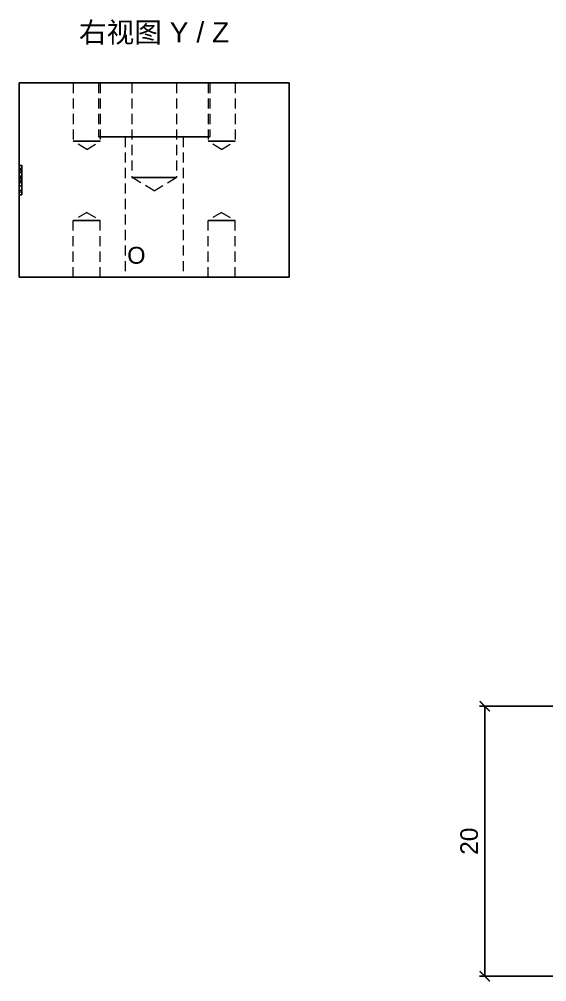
# Model space of a CAD drawing. Header units: millimetres. Extents: x 14 to 338, y 36 to 137.
# Drawn here: x 14 to 53.1, y 35.6 to 106.9 of the extents above; entities that cross this region are included whole.
import ezdxf
from ezdxf.enums import TextEntityAlignment as Align

# ---------------------------------------------------------------- set-up
doc = ezdxf.new("R2010")
doc.units = ezdxf.units.MM
doc.linetypes.add('WP_HIDDEN', pattern=[2.3, 1.5, -0.8])
for name, color, linetype, lineweight in [('ANNOTATIONS', 7, 'CONTINUOUS', 18), ('DIMENSIONS', 7, 'CONTINUOUS', 18), ('HIDDEN', 7, 'WP_HIDDEN', 13), ('VISIBLE', 7, 'CONTINUOUS', 25)]:
    doc.layers.add(name, color=color, linetype=linetype, lineweight=lineweight)
doc.styles.add('CJK', font='Arial Unicode.ttf')
doc.styles.add('OpenSansCondensed-Light', font='OpenSansCondensed-Light.ttf')
doc.dimstyles.new('EZDXF', dxfattribs={"dimtxt": 0.25, "dimasz": 0.175, "dimexe": 0.375, "dimexo": 0.125, "dimgap": 0.1, "dimtad": 1, "dimlfac": 100, "dimzin": 12, "dimdsep": 46, "dimtxsty": 'OpenSansCondensed-Light', "dimblk": 'ARCHTICK', "dimcen": 2.5, "dimazin": 3, "dimtfac": 0.5, "dimtmove": 2, "dimatfit": 3})

# ---------------------------------------------------------------- blocks, each defined once
blk = doc.blocks.new('_ARCHTICK')
at = {"color": 0, "linetype": 'BYBLOCK', "const_width": 0.15}
blk.add_lwpolyline([(-0.5, -0.5), (0.5, 0.5)], dxfattribs=at)

msp = doc.modelspace()

# ---------------------------------------------------------------- linework, layer by layer
at = {"layer": 'HIDDEN', "ltscale": 0.5}
for p, q in [((17.995, 102.2), (17.995, 97.88)), ((19.875, 102.2), (19.875, 98.2)), ((20.005, 102.2), (20.005, 97.88)), ((22.35, 102.2), (22.35, 95.2)), ((25.65, 102.2), (25.65, 95.2)), ((27.995, 102.2), (27.995, 97.88)), ((28.125, 102.2), (28.125, 98.2)), ((30.005, 102.2), (30.005, 97.88)), ((19, 97.27614), (17.995, 97.88)), ((19, 97.27614), (20.005, 97.88)), ((21.85, 98.2), (21.85, 87.8)), ((26.15, 98.2), (26.15, 87.8)), ((29, 97.27614), (27.995, 97.88)), ((29, 97.27614), (30.005, 97.88)), ((14, 93.93674), (14, 96.1)), ((14, 96.1), (14.2, 96.1)), ((14, 96.09118), (14, 93.93674)), ((14, 96.09118), (14, 94.59218)), ((14, 94.56573), (14, 96.09118)), ((14, 96.09118), (14.2, 96.09118)), ((14, 95.8825), (14.2, 95.8825)), ((14, 95.86486), (14.2, 95.86486)), ((14, 95.14035), (14, 95.85311)), ((14, 95.85311), (14.2, 95.85311)), ((14, 93.93674), (14, 95.77081)), ((14, 95.77081), (14.2, 95.77081)), ((14, 93.93674), (14, 95.73995)), ((14, 95.73995), (14.2, 95.73995)), ((14, 95.62238), (14, 93.93674)), ((14, 95.62238), (14.2, 95.62238)), ((14.2, 96.1), (14.2, 93.93674)), ((14.2, 96.09118), (14.2, 94.56573)), ((14.2, 94.59218), (14.2, 96.09118)), ((14.2, 96.09118), (14.2, 93.93674)), ((14.2, 95.85311), (14.2, 95.14035)), ((14.2, 93.93674), (14.2, 95.77081)), ((14.2, 93.93674), (14.2, 95.73995)), ((14.2, 93.93674), (14.2, 95.62238)), ((14, 95.55919), (14, 95.30347)), ((14, 95.55919), (14.2, 95.55919)), ((14, 94.82144), (14, 95.45337)), ((14, 95.4181), (14, 94.82144)), ((14, 95.30347), (14.2, 95.30347)), ((14, 95.20648), (14.2, 95.20648)), ((14, 95.14035), (14.2, 95.14035)), ((14, 95.10508), (14.2, 95.10508)), ((14, 94.99045), (14.2, 94.99045)), ((14, 94.91697), (14.2, 94.91697)), ((14, 93.93674), (14, 94.89345)), ((14, 94.89345), (14.2, 94.89345)), ((14, 94.88317), (14.2, 94.88317)), ((14.2, 95.30347), (14.2, 95.55919)), ((14.2, 95.45337), (14.2, 94.82144)), ((14.2, 94.82144), (14.2, 95.4181)), ((14.2, 94.89345), (14.2, 93.93674)), ((24, 94.20858), (22.35, 95.2)), ((24, 94.20858), (25.65, 95.2)), ((14, 94.84937), (14, 94.58337)), ((14, 94.84937), (14.2, 94.84937)), ((14, 94.82144), (14.2, 94.82144)), ((14, 93.93674), (14, 94.58925)), ((14, 94.58925), (14.2, 94.58925)), ((14, 94.58337), (14.2, 94.58337)), ((14, 93.93674), (14, 94.52311)), ((14, 94.38497), (14, 93.93674)), ((14, 94.24683), (14.2, 94.24683)), ((14.2, 94.84937), (14.2, 94.58337)), ((14.2, 93.93674), (14.2, 94.58925)), ((14.2, 94.52311), (14.2, 93.93674)), ((14.2, 93.93674), (14.2, 94.38497)), ((14, 94.1175), (14.2, 94.1175)), ((14, 93.93674), (14.2, 93.93674)), ((14, 93.9), (14.2, 93.9)), ((19, 92.60386), (17.995, 92)), ((19, 92.60386), (20.005, 92)), ((29, 92.60386), (27.995, 92)), ((29, 92.60386), (30.005, 92)), ((17.995, 87.8), (17.995, 92)), ((20.005, 87.8), (20.005, 92)), ((27.995, 87.8), (27.995, 92)), ((30.005, 87.8), (30.005, 92))]:
    msp.add_line(p, q, dxfattribs=at)
for points in [[(20.005, 102.2), (19.9798, 102.2), (19.90547, 102.2), (19.78574, 102.2), (19.62661, 102.2), (19.43605, 102.2), (19.22363, 102.2), (19, 102.2), (18.77637, 102.2), (18.56395, 102.2), (18.37339, 102.2), (18.21426, 102.2), (18.09453, 102.2), (18.0202, 102.2), (17.995, 102.2)], [(17.995, 102.2), (18.00132, 102.2), (18.0202, 102.2), (18.0514, 102.2), (18.09453, 102.2), (18.14904, 102.2), (18.21426, 102.2), (18.28936, 102.2), (18.37339, 102.2), (18.46531, 102.2), (18.56395, 102.2), (18.66807, 102.2), (18.77637, 102.2), (18.88748, 102.2), (19, 102.2)], [(19, 102.2), (19.11252, 102.2), (19.22363, 102.2), (19.33193, 102.2), (19.43605, 102.2), (19.53469, 102.2), (19.62661, 102.2), (19.71064, 102.2), (19.78574, 102.2), (19.85096, 102.2), (19.90547, 102.2), (19.9486, 102.2), (19.9798, 102.2), (19.99868, 102.2), (20.005, 102.2)], [(28.125, 102.2), (28.02158, 102.2), (27.7165, 102.2), (27.22505, 102.2), (26.5719, 102.2), (25.78977, 102.2), (24.9179, 102.2), (24, 102.2), (23.0821, 102.2), (22.21023, 102.2), (21.4281, 102.2), (20.77495, 102.2), (20.2835, 102.2), (19.97842, 102.2), (19.875, 102.2)], [(19.875, 102.2), (19.90094, 102.2), (19.97842, 102.2), (20.10648, 102.2), (20.2835, 102.2), (20.50726, 102.2), (20.77495, 102.2), (21.08318, 102.2), (21.4281, 102.2), (21.80537, 102.2), (22.21023, 102.2), (22.6376, 102.2), (23.0821, 102.2), (23.53815, 102.2), (24, 102.2)], [(25.65, 102.2), (25.60863, 102.2), (25.4866, 102.2), (25.29002, 102.2), (25.02876, 102.2), (24.71591, 102.2), (24.36716, 102.2), (24, 102.2), (23.63284, 102.2), (23.28409, 102.2), (22.97124, 102.2), (22.70998, 102.2), (22.5134, 102.2), (22.39137, 102.2), (22.35, 102.2)], [(22.35, 102.2), (22.36037, 102.2), (22.39137, 102.2), (22.44259, 102.2), (22.5134, 102.2), (22.60291, 102.2), (22.70998, 102.2), (22.83327, 102.2), (22.97124, 102.2), (23.12215, 102.2), (23.28409, 102.2), (23.45504, 102.2), (23.63284, 102.2), (23.81526, 102.2), (24, 102.2)], [(24, 102.2), (24.46185, 102.2), (24.9179, 102.2), (25.3624, 102.2), (25.78977, 102.2), (26.19463, 102.2), (26.5719, 102.2), (26.91682, 102.2), (27.22505, 102.2), (27.49274, 102.2), (27.7165, 102.2), (27.89352, 102.2), (28.02158, 102.2), (28.09906, 102.2), (28.125, 102.2)], [(24, 102.2), (24.18474, 102.2), (24.36716, 102.2), (24.54496, 102.2), (24.71591, 102.2), (24.87785, 102.2), (25.02876, 102.2), (25.16673, 102.2), (25.29002, 102.2), (25.39709, 102.2), (25.4866, 102.2), (25.55741, 102.2), (25.60863, 102.2), (25.63963, 102.2), (25.65, 102.2)], [(30.005, 102.2), (29.9798, 102.2), (29.90547, 102.2), (29.78574, 102.2), (29.62661, 102.2), (29.43605, 102.2), (29.22363, 102.2), (29, 102.2), (28.77637, 102.2), (28.56395, 102.2), (28.37339, 102.2), (28.21426, 102.2), (28.09453, 102.2), (28.0202, 102.2), (27.995, 102.2)], [(27.995, 102.2), (28.00132, 102.2), (28.0202, 102.2), (28.0514, 102.2), (28.09453, 102.2), (28.14904, 102.2), (28.21426, 102.2), (28.28936, 102.2), (28.37339, 102.2), (28.46531, 102.2), (28.56395, 102.2), (28.66807, 102.2), (28.77637, 102.2), (28.88748, 102.2), (29, 102.2)], [(29, 102.2), (29.11252, 102.2), (29.22363, 102.2), (29.33193, 102.2), (29.43605, 102.2), (29.53469, 102.2), (29.62661, 102.2), (29.71064, 102.2), (29.78574, 102.2), (29.85096, 102.2), (29.90547, 102.2), (29.9486, 102.2), (29.9798, 102.2), (29.99868, 102.2), (30.005, 102.2)], [(20.005, 97.88), (19.9798, 97.88), (19.90547, 97.88), (19.78574, 97.88), (19.62661, 97.88), (19.43605, 97.88), (19.22363, 97.88), (19, 97.88), (18.77637, 97.88), (18.56395, 97.88), (18.37339, 97.88), (18.21426, 97.88), (18.09453, 97.88), (18.0202, 97.88), (17.995, 97.88)], [(17.995, 97.88), (18.00132, 97.88), (18.0202, 97.88), (18.0514, 97.88), (18.09453, 97.88), (18.14904, 97.88), (18.21426, 97.88), (18.28936, 97.88), (18.37339, 97.88), (18.46531, 97.88), (18.56395, 97.88), (18.66807, 97.88), (18.77637, 97.88), (18.88748, 97.88), (19, 97.88)], [(19, 97.88), (19.11252, 97.88), (19.22363, 97.88), (19.33193, 97.88), (19.43605, 97.88), (19.53469, 97.88), (19.62661, 97.88), (19.71064, 97.88), (19.78574, 97.88), (19.85096, 97.88), (19.90547, 97.88), (19.9486, 97.88), (19.9798, 97.88), (19.99868, 97.88), (20.005, 97.88)], [(28.125, 98.2), (28.02158, 98.2), (27.7165, 98.2), (27.22505, 98.2), (26.5719, 98.2), (25.78977, 98.2), (24.9179, 98.2), (24, 98.2), (23.0821, 98.2), (22.21023, 98.2), (21.4281, 98.2), (20.77495, 98.2), (20.2835, 98.2), (19.97842, 98.2), (19.875, 98.2)], [(19.875, 98.2), (19.90094, 98.2), (19.97842, 98.2), (20.10648, 98.2), (20.2835, 98.2), (20.50726, 98.2), (20.77495, 98.2), (21.08318, 98.2), (21.4281, 98.2), (21.80537, 98.2), (22.21023, 98.2), (22.6376, 98.2), (23.0821, 98.2), (23.53815, 98.2), (24, 98.2)], [(26.15, 98.2), (26.0961, 98.2), (25.93708, 98.2), (25.68094, 98.2), (25.3405, 98.2), (24.93285, 98.2), (24.47842, 98.2), (24, 98.2), (23.52158, 98.2), (23.06715, 98.2), (22.6595, 98.2), (22.31906, 98.2), (22.06292, 98.2), (21.9039, 98.2), (21.85, 98.2)], [(21.85, 98.2), (21.86352, 98.2), (21.9039, 98.2), (21.97065, 98.2), (22.06292, 98.2), (22.17954, 98.2), (22.31906, 98.2), (22.47972, 98.2), (22.6595, 98.2), (22.85613, 98.2), (23.06715, 98.2), (23.2899, 98.2), (23.52158, 98.2), (23.75928, 98.2), (24, 98.2)], [(24, 98.2), (24.46185, 98.2), (24.9179, 98.2), (25.3624, 98.2), (25.78977, 98.2), (26.19463, 98.2), (26.5719, 98.2), (26.91682, 98.2), (27.22505, 98.2), (27.49274, 98.2), (27.7165, 98.2), (27.89352, 98.2), (28.02158, 98.2), (28.09906, 98.2), (28.125, 98.2)], [(24, 98.2), (24.24072, 98.2), (24.47842, 98.2), (24.7101, 98.2), (24.93285, 98.2), (25.14387, 98.2), (25.3405, 98.2), (25.52028, 98.2), (25.68094, 98.2), (25.82046, 98.2), (25.93708, 98.2), (26.02935, 98.2), (26.0961, 98.2), (26.13648, 98.2), (26.15, 98.2)], [(30.005, 97.88), (29.9798, 97.88), (29.90547, 97.88), (29.78574, 97.88), (29.62661, 97.88), (29.43605, 97.88), (29.22363, 97.88), (29, 97.88), (28.77637, 97.88), (28.56395, 97.88), (28.37339, 97.88), (28.21426, 97.88), (28.09453, 97.88), (28.0202, 97.88), (27.995, 97.88)], [(27.995, 97.88), (28.00132, 97.88), (28.0202, 97.88), (28.0514, 97.88), (28.09453, 97.88), (28.14904, 97.88), (28.21426, 97.88), (28.28936, 97.88), (28.37339, 97.88), (28.46531, 97.88), (28.56395, 97.88), (28.66807, 97.88), (28.77637, 97.88), (28.88748, 97.88), (29, 97.88)], [(29, 97.88), (29.11252, 97.88), (29.22363, 97.88), (29.33193, 97.88), (29.43605, 97.88), (29.53469, 97.88), (29.62661, 97.88), (29.71064, 97.88), (29.78574, 97.88), (29.85096, 97.88), (29.90547, 97.88), (29.9486, 97.88), (29.9798, 97.88), (29.99868, 97.88), (30.005, 97.88)], [(14, 96.1), (14, 95.81196)], [(14, 95.93614), (14, 96.00845), (14, 96.0598), (14, 96.09012), (14, 96.1)], [(14, 96.1), (14, 96.09035), (14, 96.06074), (14, 96.01056), (14, 95.93981)], [(14, 96.03313), (14, 96.07735), (14, 96.09118)], [(14, 95.82812), (14, 95.8958), (14, 95.95268), (14, 95.9985), (14, 96.03313)], [(14, 95.93981), (14, 95.7608), (14, 95.54449)], [(14, 95.53714), (14, 95.75455), (14, 95.93614)], [(14, 95.8825), (14, 95.87634), (14, 95.85776), (14, 95.82671), (14, 95.7833)], [(14, 95.7855), (14, 95.82798), (14, 95.85833), (14, 95.87648), (14, 95.8825)], [(14, 95.86486), (14, 95.76826), (14, 95.66104), (14, 95.4181)], [(14, 95.45337), (14, 95.86486)], [(14, 95.85311), (14, 95.84726), (14, 95.82925), (14, 95.79848), (14, 95.75464)], [(14, 95.50334), (14, 95.6733), (14, 95.82812)], [(14, 95.81196), (14, 95.674), (14, 95.55919)], [(14, 95.55331), (14, 95.67902), (14, 95.7855)], [(14, 95.7833), (14, 95.67246), (14, 95.53861)], [(14, 95.75464), (14, 95.64251), (14, 95.50334)], [(14, 95.44015), (14, 95.62238)], [(14.2, 95.81196), (14.2, 96.1)], [(14.2, 95.93981), (14.2, 96.00989), (14.2, 96.05995), (14.2, 96.08999), (14.2, 96.1)], [(14.2, 96.1), (14.2, 96.08976), (14.2, 96.05903), (14.2, 96.00783), (14.2, 95.93614)], [(14.2, 96.09118), (14.2, 96.07667), (14.2, 96.03313)], [(14.2, 96.03313), (14.2, 95.99855), (14.2, 95.95286), (14.2, 95.89605), (14.2, 95.82812)], [(14.2, 95.54449), (14.2, 95.76089), (14.2, 95.93981)], [(14.2, 95.93614), (14.2, 95.75446), (14.2, 95.53714)], [(14.2, 95.7833), (14.2, 95.8267), (14.2, 95.8577), (14.2, 95.8763), (14.2, 95.8825)], [(14.2, 95.8825), (14.2, 95.87644), (14.2, 95.85825), (14.2, 95.82794), (14.2, 95.7855)], [(14.2, 95.4181), (14.2, 95.54798), (14.2, 95.66573), (14.2, 95.77136), (14.2, 95.86486)], [(14.2, 95.86486), (14.2, 95.45337)], [(14.2, 95.75464), (14.2, 95.79772), (14.2, 95.82849), (14.2, 95.84695), (14.2, 95.85311)], [(14.2, 95.82812), (14.2, 95.67345), (14.2, 95.50334)], [(14.2, 95.55919), (14.2, 95.67455), (14.2, 95.81196)], [(14.2, 95.7855), (14.2, 95.67896), (14.2, 95.55331)], [(14.2, 95.53861), (14.2, 95.67253), (14.2, 95.7833)], [(14.2, 95.50334), (14.2, 95.64259), (14.2, 95.75464)], [(14.2, 95.62238), (14.2, 95.44015)], [(14, 95.30347), (14, 95.41468), (14, 95.55331)], [(14, 95.54449), (14, 95.40007), (14, 95.27702)], [(14, 95.53861), (14, 95.40987), (14, 95.30274)], [(14, 95.27629), (14, 95.39722), (14, 95.53714)], [(14, 95.11683), (14, 95.29256), (14, 95.50334)], [(14, 95.50334), (14, 95.31009)], [(14, 95.30347), (14, 95.36089), (14, 95.44015)], [(14, 95.31009), (14, 95.23322), (14, 95.18076)], [(14, 95.20648), (14, 95.21248), (14, 95.2306), (14, 95.26095), (14, 95.30347)], [(14, 95.30274), (14, 95.26056), (14, 95.23044), (14, 95.21244), (14, 95.20648)], [(14, 95.27702), (14, 95.17772), (14, 95.10508)], [(14, 95.10508), (14, 95.17758), (14, 95.27629)], [(14, 95.18076), (14, 95.15023), (14, 95.14035)], [(14, 94.91697), (14, 94.94426), (14, 94.98622), (14, 95.04363), (14, 95.11683)], [(14, 95.10508), (14, 95.07402), (14, 95.03147), (14, 94.97737), (14, 94.91182)], [(14, 94.89639), (14, 94.96383), (14, 95.02113), (14, 95.06819), (14, 95.10508)], [(14, 94.99045), (14, 94.98272), (14, 94.95935), (14, 94.92023), (14, 94.86553)], [(14, 94.867), (14, 94.92105), (14, 94.95971), (14, 94.98281), (14, 94.99045)], [(14, 94.80969), (14, 94.91697)], [(14, 94.91182), (14, 94.75194), (14, 94.55985)], [(14, 94.55251), (14, 94.73777), (14, 94.89639)], [(14, 94.89345), (14, 94.88317)], [(14, 94.88317), (14, 94.86074), (14, 94.82585)], [(14.2, 95.55331), (14.2, 95.41443), (14.2, 95.30347)], [(14.2, 95.27702), (14.2, 95.39973), (14.2, 95.54449)], [(14.2, 95.30274), (14.2, 95.40984), (14.2, 95.53861)], [(14.2, 95.53714), (14.2, 95.39698), (14.2, 95.27629)], [(14.2, 95.50334), (14.2, 95.29208), (14.2, 95.11683)], [(14.2, 95.31009), (14.2, 95.50334)], [(14.2, 95.44015), (14.2, 95.36042), (14.2, 95.30347)], [(14.2, 95.18076), (14.2, 95.2333), (14.2, 95.31009)], [(14.2, 95.30347), (14.2, 95.26104), (14.2, 95.23073), (14.2, 95.21254), (14.2, 95.20648)], [(14.2, 95.20648), (14.2, 95.2125), (14.2, 95.23054), (14.2, 95.26063), (14.2, 95.30274)], [(14.2, 95.10508), (14.2, 95.17819), (14.2, 95.27702)], [(14.2, 95.27629), (14.2, 95.17801), (14.2, 95.10508)], [(14.2, 95.14035), (14.2, 95.15045), (14.2, 95.18076)], [(14.2, 95.11683), (14.2, 95.04537), (14.2, 94.98824), (14.2, 94.94544), (14.2, 94.91697)], [(14.2, 95.10508), (14.2, 95.02057), (14.2, 94.89639)], [(14.2, 94.91182), (14.2, 94.97708), (14.2, 95.03105), (14.2, 95.07371), (14.2, 95.10508)], [(14.2, 94.86553), (14.2, 94.92018), (14.2, 94.95922), (14.2, 94.98264), (14.2, 94.99045)], [(14.2, 94.99045), (14.2, 94.98273), (14.2, 94.95959), (14.2, 94.92101), (14.2, 94.867)], [(14.2, 94.91697), (14.2, 94.80969)], [(14.2, 94.55985), (14.2, 94.75292), (14.2, 94.91182)], [(14.2, 94.89639), (14.2, 94.73841), (14.2, 94.55251)], [(14.2, 94.88317), (14.2, 94.89345)], [(14.2, 94.82585), (14.2, 94.86075), (14.2, 94.88317)], [(25.65, 95.2), (25.60863, 95.2), (25.4866, 95.2), (25.29002, 95.2), (25.02876, 95.2), (24.71591, 95.2), (24.36716, 95.2), (24, 95.2), (23.63284, 95.2), (23.28409, 95.2), (22.97124, 95.2), (22.70998, 95.2), (22.5134, 95.2), (22.39137, 95.2), (22.35, 95.2)], [(22.35, 95.2), (22.36037, 95.2), (22.39137, 95.2), (22.44259, 95.2), (22.5134, 95.2), (22.60291, 95.2), (22.70998, 95.2), (22.83327, 95.2), (22.97124, 95.2), (23.12215, 95.2), (23.28409, 95.2), (23.45504, 95.2), (23.63284, 95.2), (23.81526, 95.2), (24, 95.2)], [(24, 95.2), (24.18474, 95.2), (24.36716, 95.2), (24.54496, 95.2), (24.71591, 95.2), (24.87785, 95.2), (25.02876, 95.2), (25.16673, 95.2), (25.29002, 95.2), (25.39709, 95.2), (25.4866, 95.2), (25.55741, 95.2), (25.60863, 95.2), (25.63963, 95.2), (25.65, 95.2)], [(14, 94.55838), (14, 94.72785), (14, 94.867)], [(14, 94.86553), (14, 94.72375), (14, 94.54957)], [(14, 94.82585), (14, 94.76888), (14, 94.68183)], [(14, 94.52311), (14, 94.67989), (14, 94.80969)], [(14, 94.68183), (14, 94.62324), (14, 94.55381), (14, 94.38497)], [(14, 94.59218), (14, 94.48809), (14, 94.39521), (14, 94.31449), (14, 94.24683)], [(14, 94.24683), (14, 94.30808), (14, 94.38219), (14, 94.46836), (14, 94.56573)], [(14, 94.55985), (14, 94.42563), (14, 94.30155), (14, 94.18897), (14, 94.08884)], [(14, 94.33941), (14, 94.55838)], [(14, 94.08811), (14, 94.18737), (14, 94.29851), (14, 94.55251)], [(14, 94.54957), (14, 94.37835), (14, 94.23948)], [(14, 94.17555), (14, 94.24552), (14, 94.33941)], [(14, 94.23948), (14, 94.18603), (14, 94.14784), (14, 94.12503), (14, 94.1175)], [(14, 94.1175), (14, 94.13201), (14, 94.17555)], [(14.2, 94.867), (14.2, 94.72812), (14.2, 94.55838)], [(14.2, 94.54957), (14.2, 94.72408), (14.2, 94.86553)], [(14.2, 94.68183), (14.2, 94.76927), (14.2, 94.82585)], [(14.2, 94.80969), (14.2, 94.68073), (14.2, 94.52311)], [(14.2, 94.38497), (14.2, 94.47627), (14.2, 94.55618), (14.2, 94.6247), (14.2, 94.68183)], [(14.2, 94.24683), (14.2, 94.3125), (14.2, 94.39195), (14.2, 94.48518), (14.2, 94.59218)], [(14.2, 94.56573), (14.2, 94.46589), (14.2, 94.37946), (14.2, 94.30644), (14.2, 94.24683)], [(14.2, 94.08884), (14.2, 94.1891), (14.2, 94.30102), (14.2, 94.4246), (14.2, 94.55985)], [(14.2, 94.55838), (14.2, 94.33941)], [(14.2, 94.55251), (14.2, 94.41987), (14.2, 94.29826), (14.2, 94.18768), (14.2, 94.08811)], [(14.2, 94.23948), (14.2, 94.37799), (14.2, 94.54957)], [(14.2, 94.33941), (14.2, 94.24554), (14.2, 94.17555)], [(14.2, 94.1175), (14.2, 94.12513), (14.2, 94.148), (14.2, 94.18611), (14.2, 94.23948)], [(14.2, 94.17555), (14.2, 94.13201), (14.2, 94.1175)], [(14, 94.08884), (14, 94.00544), (14, 93.94622), (14, 93.91133), (14, 93.9)], [(14, 93.9), (14, 93.91128), (14, 93.94603), (14, 94.00502), (14, 94.08811)], [(14.2, 93.9), (14.2, 93.9118), (14.2, 93.94721), (14.2, 94.00622), (14.2, 94.08884)], [(14.2, 94.08811), (14.2, 94.00581), (14.2, 93.94703), (14.2, 93.91176), (14.2, 93.9)], [(20.005, 92), (19.9798, 92), (19.90547, 92), (19.78574, 92), (19.62661, 92), (19.43605, 92), (19.22363, 92), (19, 92), (18.77637, 92), (18.56395, 92), (18.37339, 92), (18.21426, 92), (18.09453, 92), (18.0202, 92), (17.995, 92)], [(17.995, 92), (18.00132, 92), (18.0202, 92), (18.0514, 92), (18.09453, 92), (18.14904, 92), (18.21426, 92), (18.28936, 92), (18.37339, 92), (18.46531, 92), (18.56395, 92), (18.66807, 92), (18.77637, 92), (18.88748, 92), (19, 92)], [(19, 92), (19.11252, 92), (19.22363, 92), (19.33193, 92), (19.43605, 92), (19.53469, 92), (19.62661, 92), (19.71064, 92), (19.78574, 92), (19.85096, 92), (19.90547, 92), (19.9486, 92), (19.9798, 92), (19.99868, 92), (20.005, 92)], [(30.005, 92), (29.9798, 92), (29.90547, 92), (29.78574, 92), (29.62661, 92), (29.43605, 92), (29.22363, 92), (29, 92), (28.77637, 92), (28.56395, 92), (28.37339, 92), (28.21426, 92), (28.09453, 92), (28.0202, 92), (27.995, 92)], [(27.995, 92), (28.00132, 92), (28.0202, 92), (28.0514, 92), (28.09453, 92), (28.14904, 92), (28.21426, 92), (28.28936, 92), (28.37339, 92), (28.46531, 92), (28.56395, 92), (28.66807, 92), (28.77637, 92), (28.88748, 92), (29, 92)], [(29, 92), (29.11252, 92), (29.22363, 92), (29.33193, 92), (29.43605, 92), (29.53469, 92), (29.62661, 92), (29.71064, 92), (29.78574, 92), (29.85096, 92), (29.90547, 92), (29.9486, 92), (29.9798, 92), (29.99868, 92), (30.005, 92)], [(20.005, 87.8), (19.9798, 87.8), (19.90547, 87.8), (19.78574, 87.8), (19.62661, 87.8), (19.43605, 87.8), (19.22363, 87.8), (19, 87.8), (18.77637, 87.8), (18.56395, 87.8), (18.37339, 87.8), (18.21426, 87.8), (18.09453, 87.8), (18.0202, 87.8), (17.995, 87.8)], [(17.995, 87.8), (18.00132, 87.8), (18.0202, 87.8), (18.0514, 87.8), (18.09453, 87.8), (18.14904, 87.8), (18.21426, 87.8), (18.28936, 87.8), (18.37339, 87.8), (18.46531, 87.8), (18.56395, 87.8), (18.66807, 87.8), (18.77637, 87.8), (18.88748, 87.8), (19, 87.8)], [(19, 87.8), (19.11252, 87.8), (19.22363, 87.8), (19.33193, 87.8), (19.43605, 87.8), (19.53469, 87.8), (19.62661, 87.8), (19.71064, 87.8), (19.78574, 87.8), (19.85096, 87.8), (19.90547, 87.8), (19.9486, 87.8), (19.9798, 87.8), (19.99868, 87.8), (20.005, 87.8)], [(26.15, 87.8), (26.0961, 87.8), (25.93708, 87.8), (25.68094, 87.8), (25.3405, 87.8), (24.93285, 87.8), (24.47842, 87.8), (24, 87.8), (23.52158, 87.8), (23.06715, 87.8), (22.6595, 87.8), (22.31906, 87.8), (22.06292, 87.8), (21.9039, 87.8), (21.85, 87.8)], [(21.85, 87.8), (21.86352, 87.8), (21.9039, 87.8), (21.97065, 87.8), (22.06292, 87.8), (22.17954, 87.8), (22.31906, 87.8), (22.47972, 87.8), (22.6595, 87.8), (22.85613, 87.8), (23.06715, 87.8), (23.2899, 87.8), (23.52158, 87.8), (23.75928, 87.8), (24, 87.8)], [(24, 87.8), (24.24072, 87.8), (24.47842, 87.8), (24.7101, 87.8), (24.93285, 87.8), (25.14387, 87.8), (25.3405, 87.8), (25.52028, 87.8), (25.68094, 87.8), (25.82046, 87.8), (25.93708, 87.8), (26.02935, 87.8), (26.0961, 87.8), (26.13648, 87.8), (26.15, 87.8)], [(30.005, 87.8), (29.9798, 87.8), (29.90547, 87.8), (29.78574, 87.8), (29.62661, 87.8), (29.43605, 87.8), (29.22363, 87.8), (29, 87.8), (28.77637, 87.8), (28.56395, 87.8), (28.37339, 87.8), (28.21426, 87.8), (28.09453, 87.8), (28.0202, 87.8), (27.995, 87.8)], [(27.995, 87.8), (28.00132, 87.8), (28.0202, 87.8), (28.0514, 87.8), (28.09453, 87.8), (28.14904, 87.8), (28.21426, 87.8), (28.28936, 87.8), (28.37339, 87.8), (28.46531, 87.8), (28.56395, 87.8), (28.66807, 87.8), (28.77637, 87.8), (28.88748, 87.8), (29, 87.8)], [(29, 87.8), (29.11252, 87.8), (29.22363, 87.8), (29.33193, 87.8), (29.43605, 87.8), (29.53469, 87.8), (29.62661, 87.8), (29.71064, 87.8), (29.78574, 87.8), (29.85096, 87.8), (29.90547, 87.8), (29.9486, 87.8), (29.9798, 87.8), (29.99868, 87.8), (30.005, 87.8)]]:
    msp.add_lwpolyline(points, dxfattribs=at)
at = {"layer": 'VISIBLE'}
for p, q in [((14, 87.8), (14, 102.2)), ((14, 102.2), (34, 102.2)), ((34, 87.8), (34, 102.2)), ((14, 87.8), (34, 87.8))]:
    msp.add_line(p, q, dxfattribs=at)

# ---------------------------------------------------------------- texts
at = {"layer": 'ANNOTATIONS', "style": 'CJK'}
msp.add_text('右视图 Y / Z', height=1.5, dxfattribs=at).set_placement((24, 105.2), align=Align.CENTER)
msp.add_text('O', height=1.25, dxfattribs=at).set_placement((22, 88.8))

# ---------------------------------------------------------------- dimensions: what is measured, and where the dimension line sits
at = {"layer": 'DIMENSIONS'}
msp.add_linear_dim(base=(48.5, 36), p1=(54.5, 36), p2=(54.5, 56), angle=90, dimstyle='EZDXF', override={"dimtxt": 1.3, "dimasz": 0.75, "dimexe": 0.4, "dimexo": 0.4, "dimgap": 0.5, "dimdec": 4, "dimlfac": 1, "dimzin": 8, "dimtxsty": 'CJK', "dimclrd": 7, "dimclre": 7, "dimclrt": 7}, dxfattribs=at).render()

doc.saveas('drawing.dxf')
